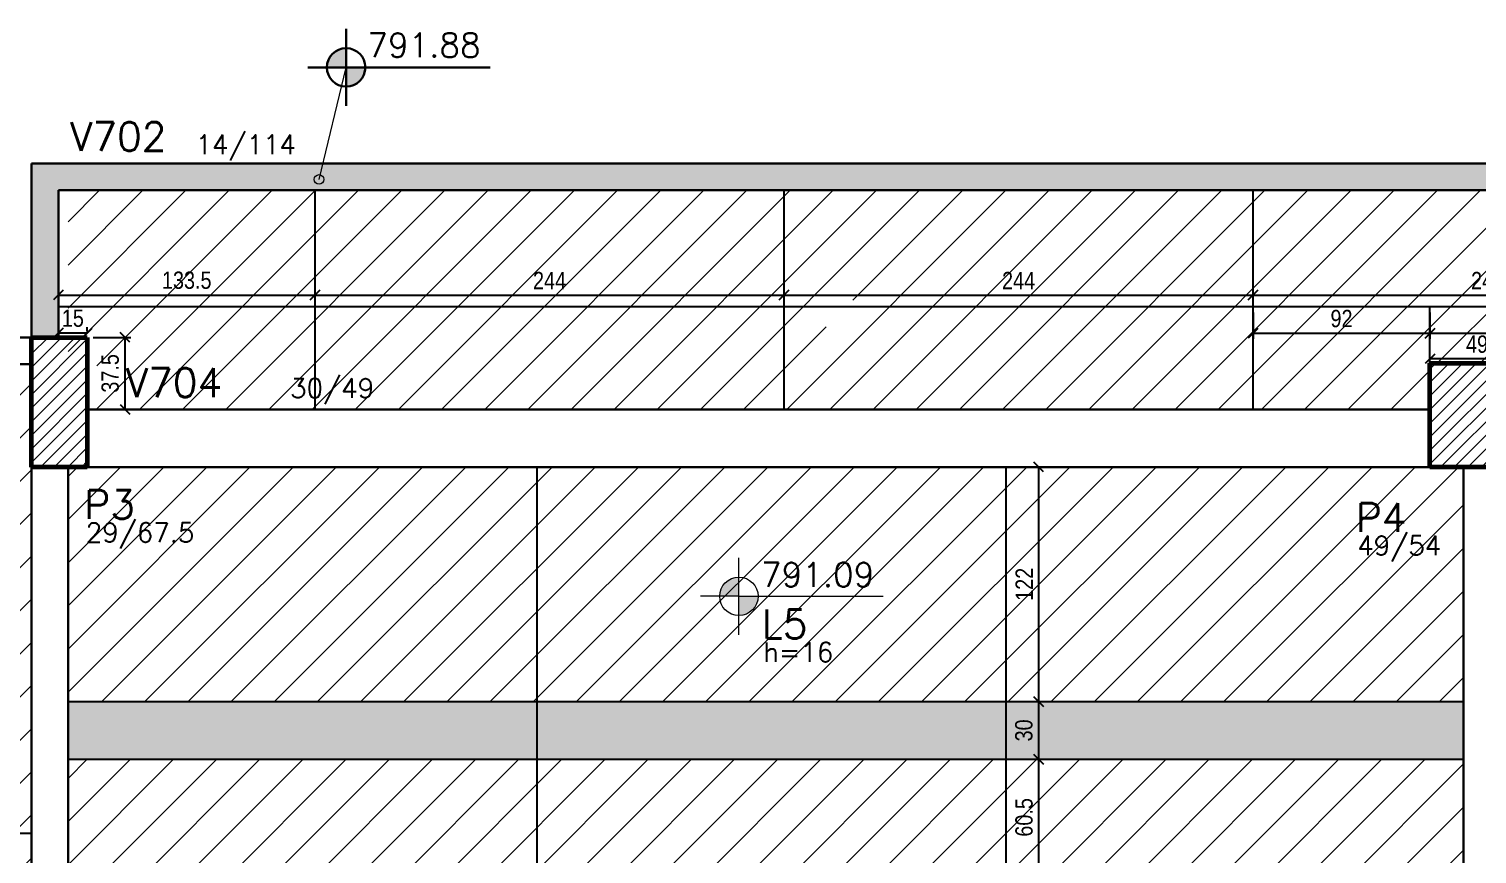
# Model space of a CAD drawing. Extents: x 8513 to 14085, y 7177 to 10799.
# Drawn here: x 9954 to 10707, y 9671 to 10100 of the extents above; entities that cross this region are included whole.
import ezdxf

# ---------------------------------------------------------------- set-up
doc = ezdxf.new("R2010")
doc.units = 0
doc.layers.add('COTA', color=241, linetype='Continuous')
doc.layers.add('Painéis', color=200, linetype='Continuous')
for name, color, linetype, lineweight in [('EST-LAJE-TEXT', 7, 'Continuous', 9), ('EST-PILAR', 7, 'Continuous', 9), ('EST-PILAR-CUT', 7, 'Continuous', 60), ('EST-PILAR-TEXT', 7, 'Continuous', 9), ('EST-SIMB-Spot Elevations', 7, 'Continuous', 9), ('EST-VIGA', 7, 'Continuous', 30), ('EST-VIGA-TEXT', 7, 'Continuous', 9), ('Hachura', 253, 'Continuous', 9), ('REAPROVEITAMENTO', 7, 'Continuous', 9)]:
    doc.layers.add(name, color=color, linetype=linetype, lineweight=lineweight)
doc.styles.add('COTA TECNICA-50', font='techl___.ttf', dxfattribs={"height": 9})
doc.styles.add('RomanS_IV50', font='romans_IV50.ttf', dxfattribs={"height": 11.25})
doc.styles.add('RomanS_IV50_B', font='', dxfattribs={"height": 18.75})
doc.styles.add('RomanS_IV50_B_1', font='', dxfattribs={"height": 22.5})
doc.styles.get('RomanS_IV50_B').set_extended_font_data('RomanS_IV50', bold=True)
doc.styles.get('RomanS_IV50_B_1').set_extended_font_data('RomanS_IV50', bold=True)
doc.dimstyles.new('PAINEL', dxfattribs={"dimtxt": 9, "dimasz": 5, "dimexe": 3, "dimexo": 3, "dimgap": 3, "dimtad": 1, "dimdec": 1, "dimzin": 12, "dimdsep": 46, "dimtxsty": 'COTA TECNICA-50', "dimblk": 'OBLIQUE', "dimcen": 0, "dimclrd": 4, "dimclre": 4, "dimclrt": 1, "dimadec": 1, "dimazin": 3, "dimtfac": 1, "dimtdec": 1, "dimtmove": 0, "dimatfit": 3, "dimldrblk": 'OBLIQUE', "dimfxl": 1, "dimtolj": 1, "dimtzin": 12, "dimarcsym": 0})
pattern_1 = [(45, (9955.3147, 9146.5247), (-3.535534, 3.535534), [])]
pattern_2 = [(45, (101.663, -162.136), (-11.22532, 11.22532), [])]

# ---------------------------------------------------------------- blocks, each defined once
blk = doc.blocks.new('FA_Floor_TAG_SURVEY_R01 - NIV_TIT_H_TXT1__TXT2-2303193-6º PAVIMENTO')
at = {"layer": 'EST-LAJE-TEXT'}
h = blk.add_hatch(color=256, dxfattribs=at)
edge = h.paths.add_edge_path(flags=0)
edge.add_line((-0.28, 0.405), (-0.48, 0.405))
edge.add_arc((-0.28, 0.405), 0.2, 90, 180, ccw=False)
edge.add_line((-0.28, 0.605), (-0.28, 0.405))
h = blk.add_hatch(color=256, dxfattribs=at)
edge = h.paths.add_edge_path(flags=0)
edge.add_line((-0.28, 0.405), (-0.08, 0.405))
edge.add_arc((-0.28, 0.405), 0.2, -90, 0, ccw=False)
edge.add_line((-0.28, 0.205), (-0.28, 0.405))
for p, q in [((-0.28, 0.005), (-0.28, 0.805)), ((-0.28, 0.405), (-0.68, 0.405)), ((-0.28, 0.405), (1.22, 0.405))]:
    blk.add_line(p, q, dxfattribs=at)
blk.add_circle((-0.28, 0.405), 0.2, dxfattribs=at)
blk = doc.blocks.new('Spot Elevations - Nivel_Planta-2363176-6º PAVIMENTO')
at = {"layer": 'EST-SIMB-Spot Elevations'}
h = blk.add_hatch(color=256, dxfattribs=at)
edge = h.paths.add_edge_path(flags=0)
edge.add_line((0, 0), (-0.2, 0))
edge.add_arc((0, 0), 0.2, 90, 180, ccw=False)
edge.add_line((0, 0.2), (0, 0))
h = blk.add_hatch(color=256, dxfattribs=at)
edge = h.paths.add_edge_path(flags=0)
edge.add_line((0, 0), (0.2, 0))
edge.add_arc((0, 0), 0.2, 270, 360, ccw=False)
edge.add_line((0, -0.2), (0, 0))
at = {"layer": 'EST-SIMB-Spot Elevations', "lineweight": 30}
for p, q in [((0, -0.4), (0, 0.4)), ((0, 0), (-0.4, 0)), ((0, 0), (1.5, 0))]:
    blk.add_line(p, q, dxfattribs=at)
at = {"layer": 'EST-SIMB-Spot Elevations'}
for p, q in [((0, -0.2), (0, 0.2)), ((0, -0.15), (0, 0.15))]:
    blk.add_line(p, q, dxfattribs=at)
at = {"layer": 'EST-SIMB-Spot Elevations', "lineweight": 30}
blk.add_circle((0, 0), 0.2, dxfattribs=at)
blk = doc.blocks.new('_Oblique')
at = {"color": 0, "linetype": 'ByBlock', "lineweight": -2}
blk.add_line((-0.5, -0.5), (0.5, 0.5), dxfattribs=at)
blk = doc.blocks.new('*D516')
at = {"layer": 'COTA', "color": 4, "lineweight": -2, "transparency": 16777216}
for p, q in [((10479.28, 9660.02), (10479.28, 9720.52)), ((10467.28, 9660.02), (10482.28, 9660.02))]:
    blk.add_line(p, q, dxfattribs=at)
at = {"layer": 'Defpoints', "color": 0, "transparency": 16777216}
for p in [(10479.28, 9720.52), (10479.28, 9720.52), (10464.28, 9660.02)]:
    blk.add_point(p, dxfattribs=at)
at = {"layer": 'COTA', "color": 4, "lineweight": -2, "transparency": 16777216, "xscale": 5, "yscale": 5, "zscale": 5}
for p, rotation in [((10479.28, 9720.52), 90), ((10479.28, 9660.02), 270)]:
    blk.add_blockref('_Oblique', p, dxfattribs=dict(at, rotation=rotation))
at = {"layer": 'COTA', "color": 1, "transparency": 16777216, "insert": (10471.68, 9690.27), "char_height": 9, "attachment_point": 5, "rotation": 90, "style": 'COTA TECNICA-50'}
blk.add_mtext('\\A1;60.5', dxfattribs=at)
blk = doc.blocks.new('*D517')
at = {"layer": 'COTA', "color": 4, "lineweight": -2, "transparency": 16777216}
blk.add_line((10479.28, 9720.52), (10479.28, 9750.52), dxfattribs=at)
at = {"layer": 'Defpoints', "color": 0, "transparency": 16777216}
for p in [(10479.28, 9750.52), (10479.28, 9750.52), (10479.28, 9720.52)]:
    blk.add_point(p, dxfattribs=at)
at = {"layer": 'COTA', "color": 4, "lineweight": -2, "transparency": 16777216, "xscale": 5, "yscale": 5, "zscale": 5}
for p, rotation in [((10479.28, 9750.52), 90), ((10479.28, 9720.52), 270)]:
    blk.add_blockref('_Oblique', p, dxfattribs=dict(at, rotation=rotation))
at = {"layer": 'COTA', "color": 1, "transparency": 16777216, "insert": (10471.59, 9735.52), "char_height": 9, "attachment_point": 5, "rotation": 90, "style": 'COTA TECNICA-50'}
blk.add_mtext('\\A1;30', dxfattribs=at)
blk = doc.blocks.new('*D518')
at = {"layer": 'COTA', "color": 4, "lineweight": -2, "transparency": 16777216}
blk.add_line((10479.28, 9750.52), (10479.28, 9872.52), dxfattribs=at)
at = {"layer": 'Defpoints', "color": 0, "transparency": 16777216}
for p in [(10479.28, 9872.52), (10479.28, 9872.52), (10479.28, 9750.52)]:
    blk.add_point(p, dxfattribs=at)
at = {"layer": 'COTA', "color": 4, "lineweight": -2, "transparency": 16777216, "xscale": 5, "yscale": 5, "zscale": 5}
for p, rotation in [((10479.28, 9872.52), 90), ((10479.28, 9750.52), 270)]:
    blk.add_blockref('_Oblique', p, dxfattribs=dict(at, rotation=rotation))
at = {"layer": 'COTA', "color": 1, "transparency": 16777216, "insert": (10471.73, 9811.52), "char_height": 9, "attachment_point": 5, "rotation": 90, "style": 'COTA TECNICA-50'}
blk.add_mtext('\\A1;122', dxfattribs=at)
blk = doc.blocks.new('*D528')
at = {"layer": 'COTA', "color": 4, "lineweight": -2, "transparency": 16777216}
blk.add_line((10479.28, 9720.52), (10479.28, 9750.52), dxfattribs=at)
at = {"layer": 'Defpoints', "color": 0, "transparency": 16777216}
for p in [(10479.28, 9750.52), (10479.28, 9750.52), (10479.28, 9720.52)]:
    blk.add_point(p, dxfattribs=at)
at = {"layer": 'COTA', "color": 4, "lineweight": -2, "transparency": 16777216, "xscale": 5, "yscale": 5, "zscale": 5}
for p, rotation in [((10479.28, 9750.52), 90), ((10479.28, 9720.52), 270)]:
    blk.add_blockref('_Oblique', p, dxfattribs=dict(at, rotation=rotation))
at = {"layer": 'COTA', "color": 1, "transparency": 16777216, "insert": (10471.59, 9735.52), "char_height": 9, "attachment_point": 5, "rotation": 90, "style": 'COTA TECNICA-50'}
blk.add_mtext('\\A1;30', dxfattribs=at)
blk = doc.blocks.new('*D529')
at = {"layer": 'COTA', "color": 4, "lineweight": -2, "transparency": 16777216}
blk.add_line((10479.28, 9750.52), (10479.28, 9872.52), dxfattribs=at)
at = {"layer": 'Defpoints', "color": 0, "transparency": 16777216}
for p in [(10479.28, 9872.52), (10479.28, 9872.52), (10479.28, 9750.52)]:
    blk.add_point(p, dxfattribs=at)
at = {"layer": 'COTA', "color": 4, "lineweight": -2, "transparency": 16777216, "xscale": 5, "yscale": 5, "zscale": 5}
for p, rotation in [((10479.28, 9872.52), 90), ((10479.28, 9750.52), 270)]:
    blk.add_blockref('_Oblique', p, dxfattribs=dict(at, rotation=rotation))
at = {"layer": 'COTA', "color": 1, "transparency": 16777216, "insert": (10471.73, 9811.52), "char_height": 9, "attachment_point": 5, "rotation": 90, "style": 'COTA TECNICA-50'}
blk.add_mtext('\\A1;122', dxfattribs=at)
blk = doc.blocks.new('*D679')
at = {"layer": 'COTA', "color": 4, "lineweight": -2, "transparency": 16777216}
for p, q in [((9987.31, 9940.02), (10006.96, 9940.02)), ((10003.96, 9902.52), (10003.96, 9940.02)), ((9987.35, 9902.52), (10006.96, 9902.52))]:
    blk.add_line(p, q, dxfattribs=at)
at = {"layer": 'Defpoints', "color": 0, "transparency": 16777216}
for p in [(9984.31, 9940.02), (10003.96, 9940.02), (9984.35, 9902.52)]:
    blk.add_point(p, dxfattribs=at)
at = {"layer": 'COTA', "color": 4, "lineweight": -2, "transparency": 16777216, "xscale": 5, "yscale": 5, "zscale": 5}
for p, rotation in [((10003.96, 9940.02), 90), ((10003.96, 9902.52), 270)]:
    blk.add_blockref('_Oblique', p, dxfattribs=dict(at, rotation=rotation))
at = {"layer": 'COTA', "color": 1, "transparency": 16777216, "insert": (9996.27, 9921.27), "char_height": 9, "attachment_point": 5, "rotation": 90, "style": 'COTA TECNICA-50'}
blk.add_mtext('\\A1;37.5', dxfattribs=at)
blk = doc.blocks.new('*D680')
at = {"layer": 'COTA', "color": 4, "lineweight": -2, "transparency": 16777216}
for p, q in [((9969.31, 9943.02), (9969.31, 9945.34)), ((9984.31, 9943.02), (9984.31, 9945.34)), ((9969.31, 9942.34), (9984.31, 9942.34))]:
    blk.add_line(p, q, dxfattribs=at)
at = {"layer": 'Defpoints', "color": 0, "transparency": 16777216}
for p in [(9969.31, 9940.02), (9984.31, 9942.34), (9984.31, 9940.02)]:
    blk.add_point(p, dxfattribs=at)
at = {"layer": 'COTA', "color": 4, "lineweight": -2, "transparency": 16777216, "xscale": 5, "yscale": 5, "zscale": 5, "rotation": 180}
blk.add_blockref('_Oblique', (9969.31, 9942.34), dxfattribs=at)
at = {"layer": 'COTA', "color": 4, "lineweight": -2, "transparency": 16777216, "xscale": 5, "yscale": 5, "zscale": 5}
blk.add_blockref('_Oblique', (9984.31, 9942.34), dxfattribs=at)
at = {"layer": 'COTA', "color": 1, "transparency": 16777216, "insert": (9976.81, 9949.94), "char_height": 9, "attachment_point": 5, "style": 'COTA TECNICA-50'}
blk.add_mtext('\\A1;15', dxfattribs=at)
blk = doc.blocks.new('*D681')
at = {"layer": 'COTA', "color": 4, "lineweight": -2, "transparency": 16777216}
for p, q in [((9969.31, 9959.02), (9969.31, 9965)), ((9969.31, 9962), (10102.81, 9962)), ((10102.81, 9959.02), (10102.81, 9965))]:
    blk.add_line(p, q, dxfattribs=at)
at = {"layer": 'Defpoints', "color": 0, "transparency": 16777216}
for p in [(10102.81, 9962), (9969.31, 9956.02), (10102.81, 9956.02)]:
    blk.add_point(p, dxfattribs=at)
at = {"layer": 'COTA', "color": 4, "lineweight": -2, "transparency": 16777216, "xscale": 5, "yscale": 5, "zscale": 5, "rotation": 180}
blk.add_blockref('_Oblique', (9969.31, 9962), dxfattribs=at)
at = {"layer": 'COTA', "color": 4, "lineweight": -2, "transparency": 16777216, "xscale": 5, "yscale": 5, "zscale": 5}
blk.add_blockref('_Oblique', (10102.81, 9962), dxfattribs=at)
at = {"layer": 'COTA', "color": 1, "transparency": 16777216, "insert": (10036.06, 9969.7), "char_height": 9, "attachment_point": 5, "style": 'COTA TECNICA-50'}
blk.add_mtext('\\A1;133.5', dxfattribs=at)
blk = doc.blocks.new('*D682')
at = {"layer": 'COTA', "color": 4, "lineweight": -2, "transparency": 16777216}
for p, q in [((10102.81, 9959.02), (10102.81, 9965)), ((10102.81, 9962), (10346.81, 9962)), ((10346.81, 9959.02), (10346.81, 9965))]:
    blk.add_line(p, q, dxfattribs=at)
at = {"layer": 'Defpoints', "color": 0, "transparency": 16777216}
for p in [(10346.81, 9962), (10102.81, 9956.02), (10346.81, 9956.02)]:
    blk.add_point(p, dxfattribs=at)
at = {"layer": 'COTA', "color": 4, "lineweight": -2, "transparency": 16777216, "xscale": 5, "yscale": 5, "zscale": 5, "rotation": 180}
blk.add_blockref('_Oblique', (10102.81, 9962), dxfattribs=at)
at = {"layer": 'COTA', "color": 4, "lineweight": -2, "transparency": 16777216, "xscale": 5, "yscale": 5, "zscale": 5}
blk.add_blockref('_Oblique', (10346.81, 9962), dxfattribs=at)
at = {"layer": 'COTA', "color": 1, "transparency": 16777216, "insert": (10224.81, 9969.57), "char_height": 9, "attachment_point": 5, "style": 'COTA TECNICA-50'}
blk.add_mtext('\\A1;244', dxfattribs=at)
blk = doc.blocks.new('*D683')
at = {"layer": 'COTA', "color": 4, "lineweight": -2, "transparency": 16777216}
for p, q in [((10346.81, 9959.02), (10346.81, 9965)), ((10346.81, 9962), (10590.81, 9962)), ((10590.81, 9959.02), (10590.81, 9965))]:
    blk.add_line(p, q, dxfattribs=at)
at = {"layer": 'Defpoints', "color": 0, "transparency": 16777216}
for p in [(10590.81, 9962), (10346.81, 9956.02), (10590.81, 9956.02)]:
    blk.add_point(p, dxfattribs=at)
at = {"layer": 'COTA', "color": 4, "lineweight": -2, "transparency": 16777216, "xscale": 5, "yscale": 5, "zscale": 5, "rotation": 180}
blk.add_blockref('_Oblique', (10346.81, 9962), dxfattribs=at)
at = {"layer": 'COTA', "color": 4, "lineweight": -2, "transparency": 16777216, "xscale": 5, "yscale": 5, "zscale": 5}
blk.add_blockref('_Oblique', (10590.81, 9962), dxfattribs=at)
at = {"layer": 'COTA', "color": 1, "transparency": 16777216, "insert": (10468.81, 9969.57), "char_height": 9, "attachment_point": 5, "style": 'COTA TECNICA-50'}
blk.add_mtext('\\A1;244', dxfattribs=at)
blk = doc.blocks.new('*D684')
at = {"layer": 'COTA', "color": 4, "lineweight": -2, "transparency": 16777216}
for p, q in [((10590.81, 9959.02), (10590.81, 9965)), ((10590.81, 9962), (10834.81, 9962)), ((10834.81, 9962.52), (10834.81, 9965))]:
    blk.add_line(p, q, dxfattribs=at)
at = {"layer": 'Defpoints', "color": 0, "transparency": 16777216}
for p in [(10834.81, 9962), (10834.81, 9959.52), (10590.81, 9956.02)]:
    blk.add_point(p, dxfattribs=at)
at = {"layer": 'COTA', "color": 4, "lineweight": -2, "transparency": 16777216, "xscale": 5, "yscale": 5, "zscale": 5, "rotation": 180}
blk.add_blockref('_Oblique', (10590.81, 9962), dxfattribs=at)
at = {"layer": 'COTA', "color": 4, "lineweight": -2, "transparency": 16777216, "xscale": 5, "yscale": 5, "zscale": 5}
blk.add_blockref('_Oblique', (10834.81, 9962), dxfattribs=at)
at = {"layer": 'COTA', "color": 1, "transparency": 16777216, "insert": (10712.81, 9969.57), "char_height": 9, "attachment_point": 5, "style": 'COTA TECNICA-50'}
blk.add_mtext('\\A1;244', dxfattribs=at)
blk = doc.blocks.new('*D688')
at = {"layer": 'COTA', "color": 4, "lineweight": -2, "transparency": 16777216}
for p, q in [((10682.81, 9929.52), (10682.81, 9931.83)), ((10731.81, 9929.52), (10731.81, 9931.83)), ((10731.81, 9928.83), (10682.81, 9928.83))]:
    blk.add_line(p, q, dxfattribs=at)
at = {"layer": 'Defpoints', "color": 0, "transparency": 16777216}
for p in [(10682.81, 9928.83), (10682.81, 9926.52), (10731.81, 9926.52)]:
    blk.add_point(p, dxfattribs=at)
at = {"layer": 'COTA', "color": 4, "lineweight": -2, "transparency": 16777216, "xscale": 5, "yscale": 5, "zscale": 5, "rotation": 180}
blk.add_blockref('_Oblique', (10682.81, 9928.83), dxfattribs=at)
at = {"layer": 'COTA', "color": 4, "lineweight": -2, "transparency": 16777216, "xscale": 5, "yscale": 5, "zscale": 5}
blk.add_blockref('_Oblique', (10731.81, 9928.83), dxfattribs=at)
at = {"layer": 'COTA', "color": 1, "transparency": 16777216, "insert": (10707.31, 9936.42), "char_height": 9, "attachment_point": 5, "style": 'COTA TECNICA-50'}
blk.add_mtext('\\A1;49', dxfattribs=at)
blk = doc.blocks.new('*D690')
at = {"layer": 'COTA', "color": 4, "lineweight": -2, "transparency": 16777216}
for p, q in [((10590.81, 9953.02), (10590.81, 9939.18)), ((10682.81, 9953.02), (10682.81, 9939.18)), ((10590.81, 9942.18), (10682.81, 9942.18))]:
    blk.add_line(p, q, dxfattribs=at)
at = {"layer": 'Defpoints', "color": 0, "transparency": 16777216}
for p in [(10590.81, 9956.02), (10682.81, 9956.02), (10682.81, 9942.18)]:
    blk.add_point(p, dxfattribs=at)
at = {"layer": 'COTA', "color": 4, "lineweight": -2, "transparency": 16777216, "xscale": 5, "yscale": 5, "zscale": 5, "rotation": 180}
blk.add_blockref('_Oblique', (10590.81, 9942.18), dxfattribs=at)
at = {"layer": 'COTA', "color": 4, "lineweight": -2, "transparency": 16777216, "xscale": 5, "yscale": 5, "zscale": 5}
blk.add_blockref('_Oblique', (10682.81, 9942.18), dxfattribs=at)
at = {"layer": 'COTA', "color": 1, "transparency": 16777216, "insert": (10636.81, 9949.76), "char_height": 9, "attachment_point": 5, "style": 'COTA TECNICA-50'}
blk.add_mtext('\\A1;92', dxfattribs=at)
blk = doc.blocks.new('*D691')
at = {"layer": 'COTA', "color": 4, "lineweight": -2, "transparency": 16777216}
for p, q in [((10682.81, 9953.02), (10682.81, 9939.18)), ((10834.81, 9948.69), (10834.81, 9939.18)), ((10682.81, 9942.18), (10834.81, 9942.18))]:
    blk.add_line(p, q, dxfattribs=at)
at = {"layer": 'Defpoints', "color": 0, "transparency": 16777216}
for p in [(10682.81, 9956.02), (10834.81, 9951.69), (10834.81, 9942.18)]:
    blk.add_point(p, dxfattribs=at)
at = {"layer": 'COTA', "color": 4, "lineweight": -2, "transparency": 16777216, "xscale": 5, "yscale": 5, "zscale": 5, "rotation": 180}
blk.add_blockref('_Oblique', (10682.81, 9942.18), dxfattribs=at)
at = {"layer": 'COTA', "color": 4, "lineweight": -2, "transparency": 16777216, "xscale": 5, "yscale": 5, "zscale": 5}
blk.add_blockref('_Oblique', (10834.81, 9942.18), dxfattribs=at)
at = {"layer": 'COTA', "color": 1, "transparency": 16777216, "insert": (10758.81, 9949.78), "char_height": 9, "attachment_point": 5, "style": 'COTA TECNICA-50'}
blk.add_mtext('\\A1;152', dxfattribs=at)

msp = doc.modelspace()

# ---------------------------------------------------------------- hatches: boundary and pattern name
at = {"layer": 'EST-PILAR'}
h = msp.add_hatch(dxfattribs=at)
h.set_pattern_fill('FP_1', color=5, style=0, pattern_type=2)
h.set_pattern_definition(pattern_1)
h.paths.add_polyline_path([(9984.31, 9872.52), (9984.31, 9940.02), (9955.31, 9940.02), (9955.31, 9872.52)], flags=0)
h = msp.add_hatch(dxfattribs=at)
h.set_pattern_fill('FP_1', color=5, style=0, pattern_type=2)
h.set_pattern_definition(pattern_1)
h.paths.add_polyline_path([(10731.81, 9872.52), (10731.81, 9926.52), (10682.81, 9926.52), (10682.81, 9872.52)], flags=0)
at = {"layer": 'EST-VIGA', "true_color": 0xe1e1e1}
for points in [[(9969.31, 10016.52), (12542.81, 10016.52), (12542.81, 10030.52), (9955.31, 10030.52), (9955.31, 10016.52)], [(9969.31, 9940.02), (9969.31, 10016.52), (9955.31, 10016.52), (9955.31, 9940.02)]]:
    msp.add_hatch(color=254, dxfattribs=at).paths.add_polyline_path(points, flags=0)
at = {"layer": 'Hachura'}
h = msp.add_hatch(color=256, dxfattribs=at)
h.dxf.hatch_style = 1
h.paths.add_polyline_path([(10218.31, 9720.52), (10218.31, 9750.52), (9974.31, 9750.52), (9974.31, 9720.52)])
h.paths.add_polyline_path([(10462.31, 9720.52), (10462.31, 9750.52), (10218.31, 9750.52), (10218.31, 9720.52)])
h.paths.add_polyline_path([(10462.31, 9750.52), (10462.31, 9720.52), (10700.31, 9720.52), (10700.31, 9750.52)])
h.paths.add_polyline_path([(10462.31, 9538.02), (10462.31, 9508.02), (10700.31, 9508.02), (10700.31, 9538.02)])
h.paths.add_polyline_path([(10218.31, 9538.02), (10218.31, 9508.02), (10462.31, 9508.02), (10462.31, 9538.02)])
h.paths.add_polyline_path([(10218.31, 9508.02), (10218.31, 9538.02), (9974.31, 9538.02), (9974.31, 9508.02)])
h.paths.add_polyline_path([(10218.31, 9366.02), (10218.31, 9386.02), (9974.31, 9386.02), (9974.31, 9366.02)])
h.paths.add_polyline_path([(10462.31, 9366.02), (10462.31, 9386.02), (10218.31, 9386.02), (10218.31, 9366.02)])
h.paths.add_polyline_path([(10700.31, 9366.02), (10700.31, 9386.02), (10462.31, 9386.02), (10462.31, 9366.02)])
at = {"layer": 'REAPROVEITAMENTO'}
h = msp.add_hatch(dxfattribs=at)
h.set_pattern_fill('ANSI31', color=251, scale=5, style=0)
h.set_pattern_definition([(45, (-149.161, 3311.55), (-11.22532, 11.22532), [])])
h.paths.add_polyline_path([(9974.31, 9956.02), (9974.31, 10016.52), (10212.31, 10016.52), (10212.31, 9956.02)])
h.paths.add_polyline_path([(10212.31, 9956.02), (10212.31, 9902.52), (9989.31, 9902.52), (9989.31, 9926.52), (9974.31, 9926.52), (9974.31, 9956.02)])
h.paths.add_polyline_path([(10212.31, 9902.52), (10212.31, 9956.02), (10346.81, 9956.02), (10346.81, 9902.52)])
h.paths.add_polyline_path([(10346.81, 10016.52), (10346.81, 9956.02), (10212.31, 9956.02), (10212.31, 10016.52)])
h.paths.add_polyline_path([(10590.81, 9956.02), (10385.8, 9956.02, 0.575338), (10368.51, 9956.02), (10346.81, 9956.02), (10346.81, 10016.52), (10590.81, 10016.52)])
h.paths.add_polyline_path([(10346.81, 9902.52), (10346.81, 9956.02), (10368.51, 9956.02, 0.132421), (10367.16, 9951, 1), (10387.16, 9951, 0.132421), (10385.8, 9956.02), (10590.81, 9956.02), (10590.81, 9902.52)])
h.paths.add_polyline_path([(10682.81, 9956.02), (10682.81, 9926.52), (10682.81, 9902.52), (10590.81, 9902.52), (10590.81, 9956.02)])
h.paths.add_polyline_path([(10834.81, 10016.52), (10834.81, 9956.02), (10590.81, 9956.02), (10590.81, 10016.52)])
h.paths.add_polyline_path([(10834.81, 9956.02), (10834.81, 9902.52), (10731.81, 9902.52), (10731.81, 9926.52), (10682.81, 9926.52), (10682.81, 9956.02)])
h.paths.add_polyline_path([(11078.81, 9956.02), (11078.81, 9902.52), (10834.81, 9902.52), (10834.81, 9956.02)])
h.paths.add_polyline_path([(10834.81, 9956.02), (10834.81, 10016.52), (11078.81, 10016.52), (11078.81, 9956.02)])
h.paths.add_polyline_path([(11078.81, 9956.02), (11078.81, 10016.52), (11322.81, 10016.52), (11322.81, 9956.02)])
h.paths.add_polyline_path([(11322.81, 9956.02), (11322.81, 9902.52), (11078.81, 9902.52), (11078.81, 9956.02)])
h = msp.add_hatch(dxfattribs=at)
h.set_pattern_fill('ANSI31', color=251, scale=5, style=0)
h.set_pattern_definition(pattern_2)
h.paths.add_polyline_path([(9955.31, 9872.52), (9955.31, 9926.02), (9879.31, 9926.02), (9879.31, 9682.02), (9955.31, 9682.02)])
h.paths.add_polyline_path([(9778.31, 9682.02), (9864.31, 9682.02), (9864.31, 9926.02), (9778.31, 9926.02), (9778.31, 9921.02)])
h.paths.add_polyline_path([(9778.31, 9438.02), (9864.31, 9438.02), (9864.31, 9682.02), (9778.31, 9682.02)])
h.paths.add_polyline_path([(9879.31, 9438.02), (9955.31, 9438.02), (9955.31, 9682.02), (9879.31, 9682.02)])
h.paths.add_polyline_path([(9955.31, 9324.02), (9955.31, 9438.02), (9879.31, 9438.02), (9879.31, 9222.02), (9955.31, 9222.02), (9955.31, 9225.02)])
h.paths.add_polyline_path([(9864.31, 9438.02), (9778.31, 9438.02), (9778.31, 9241.02), (9778.31, 9222.02), (9864.31, 9222.02)])
h.paths.add_polyline_path([(9955.31, 9222.02), (9879.31, 9222.02), (9879.31, 9067.02), (9955.31, 9067.02)])
h.paths.add_polyline_path([(9864.31, 9222.02), (9778.31, 9222.02), (9778.31, 8978.02), (9856.81, 8978.02), (9856.81, 9048.02), (9856.81, 9067.02), (9864.31, 9067.02)])
h.paths.add_polyline_path([(9758.31, 9222.02), (9709.31, 9222.02), (9636.31, 9222.02), (9636.31, 8978.02), (9758.31, 8978.02)])
h.paths.add_polyline_path([(9636.31, 9222.02), (9552, 9222.02), (9558.54, 9069.62), (9636.31, 9072.95)])
h.paths.add_polyline_path([(9558.54, 9069.62), (9561.49, 9000.68), (9562.46, 8978.02), (9636.31, 8978.02), (9636.31, 9072.95)])
h = msp.add_hatch(dxfattribs=at)
h.set_pattern_fill('ANSI31', color=251, scale=5, style=0)
h.set_pattern_definition(pattern_2)
h.paths.add_polyline_path([(9974.31, 9366.02), (9974.31, 9324.02), (9974.31, 9244.02), (10218.31, 9244.02), (10218.31, 9366.02)])
h.paths.add_polyline_path([(10218.31, 9366.02), (10218.31, 9244.02), (10462.31, 9244.02), (10462.31, 9366.02)])
h.paths.add_polyline_path([(10462.31, 9366.02), (10462.31, 9244.02), (10697.81, 9244.02), (10697.81, 9344.02), (10700.31, 9344.02), (10700.31, 9366.02)])
h.paths.add_polyline_path([(10462.31, 9386.02), (10700.31, 9386.02), (10700.31, 9508.02), (10462.31, 9508.02)])
h.paths.add_polyline_path([(10218.31, 9508.02), (10218.31, 9386.02), (10462.31, 9386.02), (10462.31, 9508.02)])
h.paths.add_polyline_path([(9974.31, 9508.02), (9974.31, 9386.02), (10218.31, 9386.02), (10218.31, 9508.02)])
h.paths.add_polyline_path([(10218.31, 9538.02), (10218.31, 9660.02), (9974.31, 9660.02), (9974.31, 9538.02)])
h.paths.add_polyline_path([(10462.31, 9538.02), (10462.31, 9660.02), (10218.31, 9660.02), (10218.31, 9538.02)])
h.paths.add_polyline_path([(10700.31, 9538.02), (10700.31, 9660.02), (10462.31, 9660.02), (10462.31, 9538.02)])
h.paths.add_polyline_path([(10700.31, 9660.02), (10700.31, 9720.52), (10462.31, 9720.52), (10462.31, 9660.02)])
h.paths.add_polyline_path([(10462.31, 9660.02), (10462.31, 9720.52), (10218.31, 9720.52), (10218.31, 9660.02)])
h.paths.add_polyline_path([(10218.31, 9660.02), (10218.31, 9720.52), (9974.31, 9720.52), (9974.31, 9660.02)])
h.paths.add_polyline_path([(10218.31, 9750.52), (10218.31, 9872.52), (9984.31, 9872.52), (9974.31, 9872.52), (9974.31, 9750.52)])
h.paths.add_polyline_path([(10218.31, 9872.52), (10218.31, 9750.52), (10462.31, 9750.52), (10462.31, 9872.52)])
h.paths.add_polyline_path([(10700.31, 9750.52), (10700.31, 9872.52), (10682.81, 9872.52), (10462.31, 9872.52), (10462.31, 9750.52)])
h.paths.add_polyline_path([(10714.31, 9750.52), (10952.31, 9750.52), (10952.31, 9872.52), (10731.81, 9872.52), (10714.31, 9872.52)])
h.paths.add_polyline_path([(10952.31, 9872.52), (10952.31, 9750.52), (11196.31, 9750.52), (11196.31, 9872.52)])
h.paths.add_polyline_path([(11440.31, 9750.52), (11440.31, 9872.52), (11422.81, 9872.52), (11196.31, 9872.52), (11196.31, 9750.52)])
h.paths.add_polyline_path([(11196.31, 9720.52), (11196.31, 9660.02), (11440.31, 9660.02), (11440.31, 9720.52)])
h.paths.add_polyline_path([(10952.31, 9720.52), (10952.31, 9660.02), (11196.31, 9660.02), (11196.31, 9720.52)])
h.paths.add_polyline_path([(10952.31, 9660.02), (10952.31, 9720.52), (10714.31, 9720.52), (10714.31, 9660.02)])
h.paths.add_polyline_path([(10714.31, 9660.02), (10714.31, 9538.02), (10952.31, 9538.02), (10952.31, 9660.02)])
h.paths.add_polyline_path([(11196.31, 9538.02), (11196.31, 9660.02), (10952.31, 9660.02), (10952.31, 9538.02)])
h.paths.add_polyline_path([(11196.31, 9660.02), (11196.31, 9538.02), (11440.31, 9538.02), (11440.31, 9660.02)])
h.paths.add_polyline_path([(11196.31, 9508.02), (11196.31, 9386.02), (11440.31, 9386.02), (11440.31, 9508.02)])
h.paths.add_polyline_path([(11196.31, 9508.02), (10952.31, 9508.02), (10952.31, 9386.02), (11196.31, 9386.02)])
h.paths.add_polyline_path([(10952.31, 9386.02), (10952.31, 9508.02), (10714.31, 9508.02), (10714.31, 9386.02)])
h.paths.add_polyline_path([(10714.31, 9366.02), (10714.31, 9344.02), (10716.81, 9344.02), (10716.81, 9244.02), (10952.31, 9244.02), (10952.31, 9366.02)])
h.paths.add_polyline_path([(10952.31, 9244.02), (11196.31, 9244.02), (11196.31, 9366.02), (10952.31, 9366.02)])
h.paths.add_polyline_path([(11437.81, 9244.02), (11437.81, 9344.02), (11440.31, 9344.02), (11440.31, 9366.02), (11196.31, 9366.02), (11196.31, 9244.02)])

# ---------------------------------------------------------------- linework, layer by layer
at = {"layer": 'EST-PILAR-CUT', "color": 5, "lineweight": 60}
for p, q in [((9955.31, 9872.52), (9955.31, 9940.02)), ((9955.31, 9940.02), (9984.31, 9940.02)), ((9984.31, 9940.02), (9984.31, 9872.52)), ((10682.81, 9872.52), (10682.81, 9926.52)), ((10682.81, 9926.52), (10731.81, 9926.52)), ((9984.31, 9872.52), (9955.31, 9872.52)), ((10731.81, 9872.52), (10682.81, 9872.52))]:
    msp.add_line(p, q, dxfattribs=at)
at = {"layer": 'EST-SIMB-Spot Elevations'}
msp.add_line((10104.88, 10022.17), (10118.99, 10080.47), dxfattribs=at)
msp.add_circle((10104.88, 10022.17), 2.5, dxfattribs=at)
at = {"layer": 'EST-VIGA', "color": 3, "lineweight": 30}
for p, q in [((9955.31, 10016.52), (9955.31, 10030.52)), ((9955.31, 10030.52), (12542.81, 10030.52)), ((9955.31, 9940.02), (9955.31, 10016.52)), ((9969.31, 10016.52), (12542.81, 10016.52)), ((9969.31, 9940.02), (9969.31, 10016.52)), ((9778.31, 9940.02), (9955.31, 9940.02)), ((9778.31, 9926.02), (9955.31, 9926.02)), ((9984.31, 9902.52), (10682.81, 9902.52)), ((9955.31, 9324.02), (9955.31, 9872.52)), ((9974.31, 9324.02), (9974.31, 9872.52)), ((9984.31, 9872.52), (10682.81, 9872.52)), ((10700.31, 9344.02), (10700.31, 9872.52))]:
    msp.add_line(p, q, dxfattribs=at)
at = {"layer": 'Painéis', "ltscale": 70}
for p, q in [((10102.81, 9902.52), (10102.81, 10016.52)), ((10346.81, 9902.52), (10346.81, 10016.52)), ((10590.81, 9902.52), (10590.81, 10016.52)), ((9969.31, 9956.02), (11435.31, 9956.02)), ((10682.81, 9926.52), (10682.81, 9956.02)), ((10218.31, 9244.02), (10218.31, 9872.52)), ((10462.31, 9244.02), (10462.31, 9872.52)), ((9974.31, 9750.52), (10700.31, 9750.52)), ((9974.31, 9720.52), (10700.31, 9720.52)), ((9778.31, 9682.02), (9955.31, 9682.02))]:
    msp.add_line(p, q, dxfattribs=at)

# ---------------------------------------------------------------- block references
at = {"layer": 'EST-LAJE-TEXT', "xscale": 49.99999999999998, "yscale": 49.99999999999998, "zscale": 49.99999999999998}
msp.add_blockref('FA_Floor_TAG_SURVEY_R01 - NIV_TIT_H_TXT1__TXT2-2303193-6º PAVIMENTO', (10337.31, 9785.03), dxfattribs=at)
at = {"layer": 'EST-SIMB-Spot Elevations', "xscale": 49.99999999999998, "yscale": 49.99999999999998, "zscale": 49.99999999999998}
msp.add_blockref('Spot Elevations - Nivel_Planta-2363176-6º PAVIMENTO', (10118.99, 10080.47), dxfattribs=at)

# ---------------------------------------------------------------- texts
at = {"layer": 'EST-LAJE-TEXT', "lineweight": 50, "attachment_point": 1}
for s, insert, char_height, width, style in [('791.09', (10334.84, 9822.79), 12.5, 84.1772, 'RomanS_IV50_B_1'), ('L5', (10335.26, 9798.34), 15, 32.4683, 'RomanS_IV50_B')]:
    msp.add_mtext(s, dxfattribs=dict(at, insert=insert, char_height=char_height, width=width, style=style))
at = {"layer": 'EST-LAJE-TEXT', "lineweight": 30, "insert": (10336.01, 9781.21), "char_height": 10, "width": 48.9029, "attachment_point": 1, "style": 'RomanS_IV50'}
msp.add_mtext('h=16', dxfattribs=at)
at = {"layer": 'EST-PILAR-TEXT', "lineweight": 50, "char_height": 15, "width": 36.8776, "attachment_point": 1, "style": 'RomanS_IV50_B'}
for s, insert in [('P3', (9982.76, 9860.58)), ('P3', (9982.76, 9860.58)), ('P4', (10644.26, 9853.83)), ('P4', (10644.26, 9853.83))]:
    msp.add_mtext(s, dxfattribs=dict(at, insert=insert))
at = {"layer": 'EST-PILAR-TEXT', "lineweight": 30, "char_height": 10, "attachment_point": 1, "style": 'RomanS_IV50'}
for s, insert, width in [('29/67.5', (9983.51, 9843.45), 76.5612), ('29/67.5', (9983.51, 9843.45), 76.5612), ('49/54', (10645.01, 9836.7), 58.924), ('49/54', (10645.01, 9836.7), 58.924)]:
    msp.add_mtext(s, dxfattribs=dict(at, insert=insert, width=width))
at = {"layer": 'EST-SIMB-Spot Elevations', "insert": (10130.04, 10098.3), "char_height": 12.5, "width": 81.4593, "attachment_point": 1, "line_spacing_factor": 0.982397, "style": 'RomanS_IV50_B_1'}
msp.add_mtext('791.88', dxfattribs=at)
at = {"layer": 'EST-VIGA-TEXT', "lineweight": 50, "char_height": 15, "width": 70.1477, "attachment_point": 1, "style": 'RomanS_IV50_B'}
for s, insert in [('V702', (9975.38, 10051.98)), ('V704', (10004.38, 9923.98))]:
    msp.add_mtext(s, dxfattribs=dict(at, insert=insert))
at = {"layer": 'EST-VIGA-TEXT', "lineweight": 30, "char_height": 10, "attachment_point": 1, "style": 'RomanS_IV50'}
for s, insert, width in [('14/114', (10040.58, 10045.34), 70.5485), ('30/49', (10089.84, 9918.53), 58.924)]:
    msp.add_mtext(s, dxfattribs=dict(at, insert=insert, width=width))

# ---------------------------------------------------------------- dimensions: what is measured, and where the dimension line sits
at = {"layer": 'COTA'}
for base, p1, p2, picture, middle in [((10102.81, 9962), (9969.31, 9956.02), (10102.81, 9956.02), '*D681', (10036.06, 9969.7)), ((9984.31, 9942.34), (9969.31, 9940.02), (9984.31, 9940.02), '*D680', (9976.81, 9949.94)), ((10682.81, 9942.18), (10590.81, 9956.02), (10682.81, 9956.02), '*D690', (10636.81, 9949.76)), ((10682.81, 9928.83), (10731.81, 9926.52), (10682.81, 9926.52), '*D688', (10707.31, 9936.42))]:
    dim = msp.add_linear_dim(base=base, p1=p1, p2=p2, dimstyle='PAINEL', dxfattribs=at)
    dim.commit()
    dim.dimension.update_dxf_attribs({"geometry": picture, "text_midpoint": middle})
for base, p1, p2, picture, middle in [((10346.81, 9962), (10102.81, 9956.02), (10346.81, 9956.02), '*D682', (10224.81, 9969.57)), ((10590.81, 9962), (10346.81, 9956.02), (10590.81, 9956.02), '*D683', (10468.81, 9969.57)), ((10834.81, 9962), (10590.81, 9956.02), (10834.81, 9959.52), '*D684', (10712.81, 9969.57)), ((10834.81, 9942.18), (10682.81, 9956.02), (10834.81, 9951.69), '*D691', (10758.81, 9949.78))]:
    dim = msp.add_linear_dim(base=base, p1=p1, p2=p2, dimstyle='PAINEL', override={"dimtmove": 1}, dxfattribs=at)
    dim.commit()
    dim.dimension.update_dxf_attribs({"geometry": picture, "text_midpoint": middle})
dim = msp.add_linear_dim(base=(10003.96, 9940.02), p1=(9984.35, 9902.52), p2=(9984.31, 9940.02), angle=90, dimstyle='PAINEL', dxfattribs=at)
dim.commit()
dim.dimension.update_dxf_attribs({"geometry": '*D679', "text_midpoint": (9996.27, 9921.27)})
for base, p1, p2, picture, middle in [((10479.28, 9872.52), (10479.28, 9750.52), (10479.28, 9872.52), '*D518', (10471.73, 9811.52)), ((10479.28, 9872.52), (10479.28, 9750.52), (10479.28, 9872.52), '*D529', (10471.73, 9811.52)), ((10479.28, 9750.52), (10479.28, 9720.52), (10479.28, 9750.52), '*D517', (10471.59, 9735.52)), ((10479.28, 9750.52), (10479.28, 9720.52), (10479.28, 9750.52), '*D528', (10471.59, 9735.52)), ((10479.28, 9720.52), (10464.28, 9660.02), (10479.28, 9720.52), '*D516', (10471.68, 9690.27))]:
    dim = msp.add_linear_dim(base=base, p1=p1, p2=p2, angle=90, dimstyle='PAINEL', override={"dimtmove": 1}, dxfattribs=at)
    dim.commit()
    dim.dimension.update_dxf_attribs({"geometry": picture, "text_midpoint": middle})

doc.saveas('drawing.dxf')
